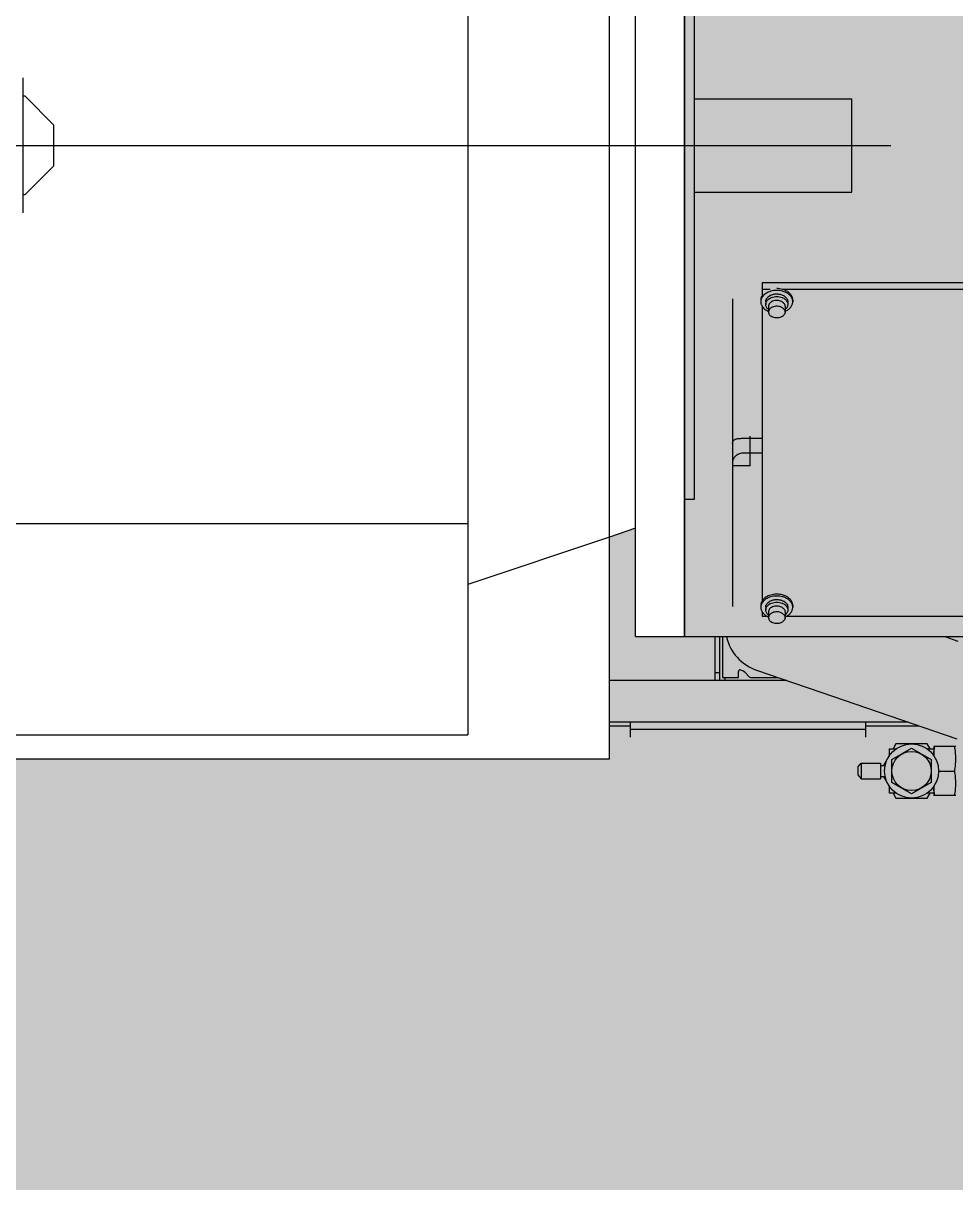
# Model space of a CAD drawing. Extents: x -18489 to 195597, y -1599 to 112111.
# Drawn here: x -14665.5 to -14605.3, y 2992.1 to 3067 of the extents above; entities that cross this region are included whole.
import ezdxf

# ---------------------------------------------------------------- set-up
doc = ezdxf.new("R2010")
doc.units = 0
doc.header["$LTSCALE"] = 100
for name, color, linetype in [('188K-SM-03-F10-MECH-EQ-Y2257103$0$0 Xref', 8, 'Continuous'), ('188K-SM-03-F10-MECH-EQ-Y2257103$0$M-EQU-FOUNDATION', 8, 'Continuous'), ('188K-SM-03-F10-MECH-EQ-Y2257103$0$Micron CUP L10 HVAC EQU$0$M-MECH-EQU', 136, 'Continuous'), ('188K-SM-03-F10-MECH-EQ-Y2257103$0$Micron CUP L10 HVAC EQU$0$M-PHASE1 AREA', 252, 'Continuous')]:
    doc.layers.add(name, color=color, linetype=linetype)

# ---------------------------------------------------------------- blocks, each defined once
blk = doc.blocks.new('188K-SM-03-F10-MECH-EQ-Y2257103$0$Micron CUP L10 HVAC EQU$0$A$C0c53ceb0')
at = {"layer": '188K-SM-03-F10-MECH-EQ-Y2257103$0$Micron CUP L10 HVAC EQU$0$M-PHASE1 AREA'}
for p, q in [((15203.21132, 21733.74672), (15203.21132, 21099.41495)), ((15209.55428, 21188.21313), (15209.55428, 21644.95074)), ((15209.55428, 21446.71393), (15311.05153, 21446.71393)), ((15311.05153, 21386.44994), (15311.05153, 21446.71393)), ((15209.55428, 21386.44994), (15311.05153, 21386.44994)), ((15576.70587, 21327.94927), (15253.19667, 21327.94927)), ((15253.19667, 21327.94927), (15253.19667, 21319.5906)), ((15258.46102, 21323.46387), (15253.19667, 21323.46387)), ((15410.70064, 21323.46387), (15266.96227, 21323.46387)), ((15234.16671, 21317.54589), (15234.16671, 21118.74732)), ((15252.40375, 21316.82547), (15252.40375, 21315.65927)), ((15255.58175, 21315.65927), (15255.58175, 21313.95481)), ((15269.84153, 21315.65927), (15269.84153, 21313.95481)), ((15273.01953, 21316.82547), (15273.01953, 21315.65927)), ((15253.19667, 21312.89414), (15253.19667, 21122.23287)), ((15257.38326, 21312.6989), (15257.38326, 21308.93116)), ((15268.04003, 21312.6989), (15268.04003, 21308.93116)), ((13611.15446, 21256.24174), (15203.21132, 21256.24174)), ((15240.51003, 21227.43211), (15253.19667, 21227.43211)), ((15245.45782, 21209.71256), (15245.45782, 21228.74251)), ((15253.19667, 21217.83191), (15240.51003, 21217.83191)), ((15245.45782, 21209.71256), (15234.16671, 21209.71256)), ((15203.21132, 21206.9758), (15056.45692, 21206.9758)), ((15056.45692, 21206.9758), (15056.45692, 21200.63248)), ((15203.21132, 21200.63248), (15056.45692, 21200.63248)), ((15056.45692, 21200.63248), (15064.38607, 21196.05459)), ((15203.21132, 21196.05459), (15064.38607, 21196.05459)), ((15064.38607, 21196.05459), (15064.38607, 21192.88348)), ((15062.80024, 21192.88348), (15056.45692, 21189.22117)), ((15203.21132, 21189.22117), (15056.45692, 21189.22117)), ((15056.45692, 21189.22117), (15056.45692, 21071.03674)), ((15203.21132, 21192.88348), (15062.80024, 21192.88348)), ((15252.40375, 21119.46774), (15252.40375, 21118.30154)), ((15273.01953, 21119.46774), (15273.01953, 21118.30154)), ((15253.19667, 21115.53641), (15253.19667, 21112.64993)), ((15253.19667, 21112.64993), (15256.23178, 21112.64993)), ((15255.58175, 21118.30154), (15255.58175, 21116.59708)), ((15257.38326, 21115.34117), (15257.38326, 21111.57343)), ((15268.04003, 21115.34117), (15268.04003, 21111.57343)), ((15269.19151, 21112.64993), (15409.49601, 21112.64993)), ((15269.84153, 21118.30154), (15269.84153, 21116.59708)), ((15203.21132, 21099.41495), (15389.45113, 21099.41495)), ((15222.67722, 21099.41495), (15222.67722, 21071.03674)), ((15225.69664, 21099.41495), (15225.69664, 21071.03674)), ((15227.7265, 21099.41495), (15227.7265, 21072.9761)), ((15371.16144, 21099.41495), (15379.61971, 21096.51497)), ((15225.69664, 21075.9194), (15222.67722, 21075.9194)), ((15238.00267, 21072.9761), (15238.00267, 21076.92496)), ((15242.2416, 21076.09911), (15244.8514, 21073.34106)), ((15249.7236, 21077.68896), (15272.79752, 21069.7779)), ((15269.12589, 21071.03674), (14938.25644, 21071.03674)), ((14938.25644, 21044.07764), (14938.25644, 21071.03674)), ((15227.7265, 21072.9761), (15238.00267, 21072.9761)), ((15229.47466, 21071.03674), (15229.47466, 21072.9761)), ((15245.69918, 21072.9761), (15263.46943, 21072.9761)), ((15272.79752, 21069.7779), (15291.82747, 21063.25334)), ((15291.82747, 21063.25334), (15378.88316, 21033.40568)), ((13551.05577, 21041.81762), (15168.21419, 21041.81762)), ((15272.79752, 21044.07764), (14938.25644, 21044.07764)), ((15056.45692, 21044.07764), (15056.45692, 21041.81762)), ((15168.21419, 21034.34421), (15168.21419, 21044.07764)), ((15272.79752, 21039.29966), (15168.21419, 21039.29966)), ((15291.82747, 21044.07764), (15272.79752, 21044.07764)), ((15291.82747, 21039.29966), (15272.79752, 21039.29966)), ((15347.75659, 21044.07764), (15291.82747, 21044.07764)), ((15320.05424, 21039.29966), (15291.82747, 21039.29966)), ((15320.05424, 21044.07764), (15320.05424, 21034.34421)), ((15320.05424, 21041.81762), (15354.34832, 21041.81762)), ((15339.63253, 21030.01905), (15337.80137, 21026.84739)), ((15359.77527, 21030.01905), (15339.63253, 21030.01905)), ((15361.60643, 21026.84739), (15359.77527, 21030.01905)), ((15334.82991, 21021.70067), (15331.62122, 21016.14304)), ((15335.43144, 21022.74254), (15334.88344, 21021.79337)), ((15335.43144, 21026.84739), (15339.73557, 21026.84739)), ((15335.43144, 21022.51905), (15335.43144, 21026.84739)), ((15337.01727, 21019.89956), (15349.7039, 21027.22419)), ((15349.7039, 21027.22419), (15362.39054, 21019.89956)), ((15359.67223, 21026.84739), (15363.97637, 21026.84739)), ((15363.97637, 21028.43995), (15363.97637, 21022.51905)), ((15378.24703, 21028.44008), (15363.97817, 21028.44008)), ((15314.94252, 21014.95367), (15317.07201, 21017.72887)), ((15314.94252, 21014.95367), (15314.94252, 21010.19618)), ((15317.07201, 21017.72887), (15329.75864, 21017.72887)), ((15317.07201, 21017.72887), (15317.07201, 21007.42098)), ((15329.75864, 21017.72887), (15329.75864, 21007.42098)), ((15329.75864, 21016.14304), (15332.64688, 21016.14304)), ((15337.01727, 21005.2503), (15337.01727, 21019.89956)), ((15362.39054, 21019.89956), (15362.39054, 21005.2503)), ((15314.94252, 21010.19618), (15317.07201, 21007.42098)), ((15317.07201, 21007.42098), (15329.75864, 21007.42098)), ((15329.75864, 21009.00681), (15332.64688, 21009.00681)), ((15331.62122, 21009.00681), (15334.82991, 21003.44919)), ((15367.16071, 21012.57493), (15377.58935, 21012.57493)), ((15334.88344, 21003.35648), (15335.43144, 21002.40732)), ((15335.43144, 20998.30246), (15335.43144, 21002.63081)), ((15349.7039, 20997.92566), (15337.01727, 21005.2503)), ((15362.39054, 21005.2503), (15349.7039, 20997.92566)), ((15363.97637, 21002.63081), (15363.97637, 20996.7099)), ((15339.73557, 20998.30246), (15335.43144, 20998.30246)), ((15337.80137, 20998.30246), (15339.63253, 20995.1308)), ((15339.63253, 20995.1308), (15359.77527, 20995.1308)), ((15363.97637, 20998.30246), (15359.67223, 20998.30246)), ((15359.77527, 20995.1308), (15361.60643, 20998.30246)), ((15378.24703, 20996.70977), (15363.97817, 20996.70977))]:
    blk.add_line(p, q, dxfattribs=at)
for radius in [17.45681, 12.68664]:
    blk.add_circle((15349.7039, 21012.57493), radius, dxfattribs=at)
for centre, radius, start, end in [((15261.08732, 21312.6418), 5.95503, 129.85648557, 130.82914541), ((15263.86121, 21313.71598), 6.74451, 54.75559581, 57.51841507), ((15264.13526, 21312.39891), 6.26999, 49.05077627, 54.75808495), ((15264.44064, 21312.76138), 5.79609, 46.61061648, 48.98246144), ((15264.59371, 21312.92483), 5.57216, 45.28323656, 46.59988951), ((15261.01178, 21115.37207), 5.83906, 129.84087528, 132.67667152), ((15261.15553, 21115.20233), 6.06149, 128.88863997, 129.85627154), ((15263.86121, 21116.35825), 6.74451, 54.75559581, 57.51841507), ((15264.56589, 21115.53818), 5.61228, 45.62720293, 46.99342996), ((15264.63083, 21115.60495), 5.51914, 45.28058993, 45.62435176), ((15261.90594, 21122.65897), 11.52164, 244.94886496, 246.84234799), ((15261.16254, 21117.99975), 6.07203, 229.73276545, 231.30097776), ((15263.52846, 21122.63237), 11.4928, 293.15886909, 296.19032044), ((15264.41137, 21117.82012), 5.8377, 308.53895861, 313.62857334), ((15259.44309, 21106.03747), 29.96843, 192.78620644, 251.07535558), ((15238.91611, 21076.92496), 0.91344, 79.30580788, 180), ((15238.00267, 21072.08803), 5.83585, 43.418, 79.30580788), ((15245.69918, 21074.14327), 1.16717, 223.418, 270)]:
    blk.add_arc(centre, radius, start, end, dxfattribs=at)
for points, knots in [([(15257.94285, 21322.12112), (15257.42195, 21321.9289), (15256.42998, 21321.48493), (15255.09666, 21320.62658), (15253.99088, 21319.61496), (15253.41232, 21318.83393), (15253.17754, 21318.42995)], [0, 0, 0, 0, 0.271324072, 0.528954938, 0.771670897, 1, 1, 1, 1]), ([(15262.71164, 21322.94805), (15262.29914, 21322.94805), (15260.68237, 21322.8796), (15259.07374, 21322.53843), (15257.94285, 21322.12112)], [0, 0, 0, 0, 0.254957247, 1, 1, 1, 1]), ([(15267.48043, 21323.28732), (15267.10958, 21323.42417), (15265.56516, 21323.91109), (15263.93441, 21324.11425), (15262.71164, 21324.11425)], [0, 0, 0, 0, 0.244303598, 1, 1, 1, 1]), ([(15267.48043, 21322.12112), (15267.10958, 21322.25797), (15265.56516, 21322.74489), (15263.93441, 21322.94805), (15262.71164, 21322.94805)], [0, 0, 0, 0, 0.244303598, 1, 1, 1, 1]), ([(15273.01953, 21316.82547), (15273.01953, 21317.15696), (15272.95428, 21317.82764), (15272.664, 21318.80884), (15272.18794, 21319.75079), (15271.53656, 21320.63557), (15270.7228, 21321.4478), (15269.41659, 21322.4345), (15268.27931, 21322.99253), (15267.48043, 21323.28732)], [0, 0, 0, 0, 0.109955226, 0.22189253, 0.337552064, 0.458254815, 0.584817439, 0.717546671, 1, 1, 1, 1]), ([(15273.01953, 21315.65927), (15273.01953, 21315.99076), (15272.95428, 21316.66144), (15272.664, 21317.64263), (15272.18794, 21318.58458), (15271.53656, 21319.46936), (15270.7228, 21320.28159), (15269.41659, 21321.26829), (15268.27931, 21321.82633), (15267.48043, 21322.12112)], [0, 0, 0, 0, 0.109955226, 0.22189253, 0.337552064, 0.458254815, 0.584817439, 0.717546671, 1, 1, 1, 1]), ([(15253.17754, 21319.59616), (15253.05209, 21319.38031), (15252.8293, 21318.93863), (15252.58471, 21318.24607), (15252.4368, 21317.53943), (15252.40375, 21317.0625), (15252.40375, 21316.82547)], [0, 0, 0, 0, 0.257512723, 0.508724866, 0.755506666, 1, 1, 1, 1]), ([(15253.17754, 21318.42995), (15253.05209, 21318.2141), (15252.8293, 21317.77242), (15252.58471, 21317.07986), (15252.4368, 21316.37322), (15252.40375, 21315.8963), (15252.40375, 21315.65927)], [0, 0, 0, 0, 0.257512723, 0.508724866, 0.755506666, 1, 1, 1, 1]), ([(15252.40375, 21315.65927), (15252.40375, 21315.42223), (15252.4368, 21314.94531), (15252.58471, 21314.23867), (15252.8293, 21313.54611), (15253.05209, 21313.10443), (15253.17754, 21312.88858)], [0, 0, 0, 0, 0.244493334, 0.491275134, 0.742487277, 1, 1, 1, 1]), ([(15255.58176, 21315.65927), (15255.58174, 21316.01281), (15255.69193, 21316.73852), (15256.17177, 21317.75941), (15256.93616, 21318.67832), (15257.58748, 21319.18123), (15257.94457, 21319.40829)], [0, 0, 0, 0, 0.229878134, 0.469193344, 0.724849465, 1, 1, 1, 1]), ([(15255.58176, 21313.95481), (15255.58175, 21314.24365), (15255.6542, 21314.83177), (15255.97382, 21315.67845), (15256.49167, 21316.46978), (15256.94381, 21316.93165), (15257.19389, 21317.14775)], [0, 0, 0, 0, 0.235220713, 0.477046611, 0.730847531, 1, 1, 1, 1]), ([(15257.36613, 21310.61862), (15257.091, 21310.83905), (15256.59253, 21311.31368), (15256.01835, 21312.13875), (15255.6626, 21313.02879), (15255.58178, 21313.6502), (15255.58176, 21313.95481)], [0, 0, 0, 0, 0.27071122, 0.524907514, 0.766088143, 1, 1, 1, 1]), ([(15257.27094, 21317.21319), (15257.41298, 21317.33178), (15258.02809, 21317.79896), (15258.72299, 21318.15694), (15259.2696, 21318.36999)], [0, 0, 0, 0, 0.239780998, 1, 1, 1, 1]), ([(15266.47938, 21315.36309), (15266.09339, 21315.63603), (15265.21055, 21316.0873), (15263.74399, 21316.44948), (15262.19307, 21316.50229), (15260.68489, 21316.24119), (15259.53865, 21315.76732), (15258.76272, 21315.24871), (15258.27663, 21314.81175), (15257.8855, 21314.32784), (15257.59844, 21313.8067), (15257.42281, 21313.25975), (15257.38328, 21312.88418), (15257.38327, 21312.6989)], [0, 0, 0, 0, 0.127053078, 0.263099053, 0.403097074, 0.541096162, 0.67159514, 0.73291269, 0.791219579, 0.846585546, 0.899365164, 0.950204551, 1, 1, 1, 1]), ([(15257.94457, 21319.40829), (15258.14553, 21319.53606), (15259.01054, 21320.02516), (15259.96737, 21320.34417), (15260.70614, 21320.4973)], [0, 0, 0, 0, 0.239908505, 1, 1, 1, 1]), ([(15259.2696, 21318.36999), (15259.80832, 21318.57996), (15260.94903, 21318.89453), (15262.72244, 21319.04908), (15264.49518, 21318.89077), (15265.63476, 21318.57376), (15266.17266, 21318.36257)], [0, 0, 0, 0, 0.246137616, 0.500095833, 0.754005293, 1, 1, 1, 1]), ([(15260.70614, 21320.4973), (15261.02723, 21320.56385), (15262.32835, 21320.76417), (15263.66955, 21320.70555), (15264.63834, 21320.51329)], [0, 0, 0, 0, 0.249250523, 1, 1, 1, 1]), ([(15264.63834, 21320.51329), (15264.89884, 21320.4616), (15265.89088, 21320.22143), (15266.84615, 21319.81107), (15267.48321, 21319.40541)], [0, 0, 0, 0, 0.260157378, 1, 1, 1, 1]), ([(15266.17266, 21318.36257), (15266.31607, 21318.30627), (15266.86637, 21318.0725), (15267.39087, 21317.77599), (15267.75324, 21317.51976)], [0, 0, 0, 0, 0.257701899, 1, 1, 1, 1]), ([(15266.47938, 21315.36309), (15266.71745, 21315.19475), (15267.15033, 21314.82703), (15267.65404, 21314.17108), (15267.96824, 21313.45259), (15268.04004, 21312.94628), (15268.04002, 21312.6989)], [0, 0, 0, 0, 0.273135441, 0.528102832, 0.768261134, 1, 1, 1, 1]), ([(15267.75324, 21319.22421), (15268.0718, 21318.99895), (15268.65104, 21318.50691), (15269.32503, 21317.62917), (15269.74548, 21316.66777), (15269.84151, 21315.99028), (15269.84152, 21315.65927)], [0, 0, 0, 0, 0.273138985, 0.528101816, 0.76826059, 1, 1, 1, 1]), ([(15268.04837, 21309.42341), (15268.77422, 21309.73399), (15269.80228, 21310.30118), (15270.9741, 21311.2679), (15271.70141, 21312.05216), (15272.28162, 21312.89742), (15272.70449, 21313.79049), (15272.96178, 21314.7162), (15273.01953, 21315.34706), (15273.01953, 21315.65927)], [0, 0, 0, 0, 0.280801595, 0.412884769, 0.539134721, 0.659942893, 0.776135559, 0.888958728, 1, 1, 1, 1]), ([(15269.84152, 21313.95481), (15269.84154, 21313.64941), (15269.76024, 21313.02633), (15269.40268, 21312.1341), (15268.82559, 21311.30749), (15268.32487, 21310.83225), (15268.04853, 21310.61169)], [0, 0, 0, 0, 0.233858872, 0.475016731, 0.729262571, 1, 1, 1, 1]), ([(15268.51429, 21316.88437), (15268.72241, 21316.67828), (15269.09717, 21316.24298), (15269.52203, 21315.51462), (15269.78271, 21314.74565), (15269.84151, 21314.21583), (15269.84152, 21313.95481)], [0, 0, 0, 0, 0.266460067, 0.519561979, 0.762529675, 1, 1, 1, 1]), ([(15253.17754, 21312.88858), (15253.39059, 21312.522), (15253.90607, 21311.81097), (15254.87953, 21310.87344), (15256.04762, 21310.05835), (15256.91749, 21309.61913), (15257.37491, 21309.42341)], [0, 0, 0, 0, 0.230036648, 0.473173706, 0.730068369, 1, 1, 1, 1]), ([(15257.38327, 21308.93116), (15257.38325, 21308.68378), (15257.45505, 21308.17747), (15257.76925, 21307.45898), (15258.27296, 21306.80303), (15258.70584, 21306.43531), (15258.9439, 21306.26697)], [0, 0, 0, 0, 0.231738866, 0.471897168, 0.72686456, 1, 1, 1, 1]), ([(15266.47938, 21311.59535), (15266.09339, 21311.86829), (15265.21055, 21312.31956), (15263.74399, 21312.68175), (15262.19307, 21312.73455), (15260.68489, 21312.47345), (15259.53865, 21311.99958), (15258.76272, 21311.48097), (15258.27663, 21311.04401), (15257.8855, 21310.5601), (15257.59844, 21310.03896), (15257.42281, 21309.49201), (15257.38328, 21309.11644), (15257.38327, 21308.93116)], [0, 0, 0, 0, 0.127053078, 0.263099053, 0.403097074, 0.541096163, 0.67159514, 0.73291269, 0.79121958, 0.846585546, 0.899365164, 0.950204551, 1, 1, 1, 1]), ([(15268.04002, 21308.93116), (15268.04001, 21308.74588), (15268.00048, 21308.37031), (15267.82485, 21307.82336), (15267.53778, 21307.30222), (15267.14665, 21306.81832), (15266.66057, 21306.38135), (15265.88464, 21305.86274), (15264.7384, 21305.38887), (15263.23022, 21305.12777), (15261.67929, 21305.18058), (15260.21273, 21305.54276), (15259.3299, 21305.99403), (15258.9439, 21306.26697)], [0, 0, 0, 0, 0.049795449, 0.100634836, 0.153414454, 0.208780421, 0.26708731, 0.32840486, 0.458903838, 0.596902926, 0.736900947, 0.872946922, 1, 1, 1, 1]), ([(15266.47938, 21311.59535), (15266.71745, 21311.42702), (15267.15033, 21311.0593), (15267.65404, 21310.40334), (15267.96824, 21309.68485), (15268.04004, 21309.17854), (15268.04002, 21308.93116)], [0, 0, 0, 0, 0.27313544, 0.528102832, 0.768261134, 1, 1, 1, 1]), ([(15234.16671, 21223.93133), (15234.16671, 21224.55498), (15234.45245, 21225.8389), (15236.10126, 21227.01136), (15238.18588, 21227.38005), (15239.69393, 21227.43211), (15240.51003, 21227.43211)], [0, 0, 0, 0, 0.229342625, 0.445157999, 0.699884487, 1, 1, 1, 1]), ([(15240.51003, 21217.83191), (15239.67264, 21217.83191), (15237.99941, 21217.40673), (15236.01622, 21215.95683), (15234.6622, 21214.25718), (15234.16671, 21212.94484), (15234.16671, 21212.36188)], [0, 0, 0, 0, 0.279195384, 0.553787584, 0.805634837, 1, 1, 1, 1]), ([(15262.71164, 21126.75652), (15262.29914, 21126.75652), (15260.68237, 21126.68808), (15259.07374, 21126.3469), (15257.94285, 21125.92959)], [0, 0, 0, 0, 0.254957247, 1, 1, 1, 1]), ([(15267.48043, 21125.92959), (15267.10958, 21126.06644), (15265.56516, 21126.55336), (15263.93441, 21126.75652), (15262.71164, 21126.75652)], [0, 0, 0, 0, 0.244303598, 1, 1, 1, 1]), ([(15253.17754, 21122.23843), (15253.05209, 21122.02258), (15252.8293, 21121.5809), (15252.58471, 21120.88834), (15252.4368, 21120.1817), (15252.40375, 21119.70477), (15252.40375, 21119.46774)], [0, 0, 0, 0, 0.257512723, 0.508724866, 0.755506666, 1, 1, 1, 1]), ([(15253.17754, 21121.07222), (15253.05209, 21120.85637), (15252.8293, 21120.41469), (15252.58471, 21119.72213), (15252.4368, 21119.01549), (15252.40375, 21118.53857), (15252.40375, 21118.30154)], [0, 0, 0, 0, 0.257512723, 0.508724866, 0.755506666, 1, 1, 1, 1]), ([(15257.94285, 21125.92959), (15257.42195, 21125.73738), (15256.42998, 21125.2934), (15255.09666, 21124.43505), (15253.99088, 21123.42343), (15253.41232, 21122.6424), (15253.17754, 21122.23843)], [0, 0, 0, 0, 0.271324072, 0.528954938, 0.771670897, 1, 1, 1, 1]), ([(15257.94285, 21124.76339), (15257.42195, 21124.57117), (15256.42998, 21124.1272), (15255.09666, 21123.26885), (15253.99088, 21122.25723), (15253.41232, 21121.4762), (15253.17754, 21121.07222)], [0, 0, 0, 0, 0.271324072, 0.528954938, 0.771670897, 1, 1, 1, 1]), ([(15255.58176, 21118.30154), (15255.58174, 21118.65508), (15255.69193, 21119.38079), (15256.17177, 21120.40168), (15256.93616, 21121.32059), (15257.58748, 21121.8235), (15257.94457, 21122.05056)], [0, 0, 0, 0, 0.229878134, 0.469193344, 0.724849465, 1, 1, 1, 1]), ([(15255.58176, 21116.59708), (15255.58175, 21116.87253), (15255.64746, 21117.43252), (15255.93794, 21118.24196), (15256.40999, 21119.00352), (15256.82419, 21119.45323), (15257.05371, 21119.6649)], [0, 0, 0, 0, 0.236311373, 0.47868463, 0.732142065, 1, 1, 1, 1]), ([(15257.35007, 21119.9204), (15257.48807, 21120.03171), (15258.08232, 21120.46995), (15258.74739, 21120.80872), (15259.2696, 21121.01226)], [0, 0, 0, 0, 0.240318239, 1, 1, 1, 1]), ([(15266.47938, 21118.00536), (15266.09339, 21118.2783), (15265.21055, 21118.72957), (15263.74399, 21119.09175), (15262.19307, 21119.14456), (15260.68489, 21118.88346), (15259.53865, 21118.40959), (15258.76272, 21117.89098), (15258.27663, 21117.45402), (15257.8855, 21116.97011), (15257.59844, 21116.44897), (15257.42281, 21115.90202), (15257.38328, 21115.52645), (15257.38327, 21115.34117)], [0, 0, 0, 0, 0.127053078, 0.263099053, 0.403097074, 0.541096162, 0.67159514, 0.73291269, 0.791219579, 0.846585546, 0.899365164, 0.950204551, 1, 1, 1, 1]), ([(15262.71164, 21125.59032), (15262.29914, 21125.59032), (15260.68237, 21125.52187), (15259.07374, 21125.1807), (15257.94285, 21124.76339)], [0, 0, 0, 0, 0.254957247, 1, 1, 1, 1]), ([(15257.94457, 21122.05056), (15258.166, 21122.19134), (15259.12461, 21122.72677), (15260.19254, 21123.05574), (15261.01439, 21123.1982)], [0, 0, 0, 0, 0.23929935, 1, 1, 1, 1]), ([(15259.2696, 21121.01226), (15259.80832, 21121.22223), (15260.94903, 21121.5368), (15262.72244, 21121.69135), (15264.49518, 21121.53304), (15265.63476, 21121.21603), (15266.17266, 21121.00484)], [0, 0, 0, 0, 0.246137616, 0.500095833, 0.754005293, 1, 1, 1, 1]), ([(15261.01439, 21123.1982), (15261.34522, 21123.25554), (15262.67645, 21123.4156), (15264.04099, 21123.30818), (15265.01718, 21123.07226)], [0, 0, 0, 0, 0.250558288, 1, 1, 1, 1]), ([(15267.48043, 21124.76339), (15267.10958, 21124.90024), (15265.56516, 21125.38716), (15263.93441, 21125.59032), (15262.71164, 21125.59032)], [0, 0, 0, 0, 0.244303598, 1, 1, 1, 1]), ([(15265.01718, 21123.07226), (15265.24218, 21123.01789), (15266.10112, 21122.77625), (15266.92577, 21122.40264), (15267.48321, 21122.04768)], [0, 0, 0, 0, 0.259403393, 1, 1, 1, 1]), ([(15266.17266, 21121.00484), (15266.31607, 21120.94854), (15266.86637, 21120.71477), (15267.39087, 21120.41826), (15267.75324, 21120.16203)], [0, 0, 0, 0, 0.257701899, 1, 1, 1, 1]), ([(15273.01953, 21119.46774), (15273.01953, 21119.79923), (15272.95428, 21120.46991), (15272.664, 21121.45111), (15272.18794, 21122.39306), (15271.53656, 21123.27784), (15270.7228, 21124.09007), (15269.41659, 21125.07677), (15268.27931, 21125.6348), (15267.48043, 21125.92959)], [0, 0, 0, 0, 0.109955226, 0.22189253, 0.337552064, 0.458254815, 0.584817439, 0.717546671, 1, 1, 1, 1]), ([(15273.01953, 21118.30154), (15273.01953, 21118.63303), (15272.95428, 21119.30371), (15272.664, 21120.2849), (15272.18794, 21121.22685), (15271.53656, 21122.11163), (15270.7228, 21122.92386), (15269.41659, 21123.91056), (15268.27931, 21124.4686), (15267.48043, 21124.76339)], [0, 0, 0, 0, 0.109955226, 0.22189253, 0.337552064, 0.458254815, 0.584817439, 0.717546671, 1, 1, 1, 1]), ([(15267.75324, 21121.86648), (15268.0718, 21121.64122), (15268.65104, 21121.14918), (15269.32503, 21120.27144), (15269.74548, 21119.31004), (15269.84151, 21118.63255), (15269.84152, 21118.30154)], [0, 0, 0, 0, 0.273138985, 0.528101816, 0.76826059, 1, 1, 1, 1]), ([(15267.75324, 21120.16203), (15267.81036, 21120.12163), (15268.03241, 21119.9592), (15268.24392, 21119.78224), (15268.39393, 21119.6423)], [0, 0, 0, 0, 0.254324237, 1, 1, 1, 1]), ([(15268.51429, 21119.52664), (15268.72241, 21119.32055), (15269.09717, 21118.88525), (15269.52203, 21118.15689), (15269.78271, 21117.38792), (15269.84151, 21116.8581), (15269.84152, 21116.59708)], [0, 0, 0, 0, 0.266460067, 0.519561979, 0.762529675, 1, 1, 1, 1]), ([(15252.40375, 21118.30154), (15252.40375, 21118.0645), (15252.4368, 21117.58758), (15252.58471, 21116.88094), (15252.8293, 21116.18838), (15253.05209, 21115.7467), (15253.17754, 21115.53085)], [0, 0, 0, 0, 0.244493334, 0.491275134, 0.742487277, 1, 1, 1, 1]), ([(15253.17754, 21115.53085), (15253.37693, 21115.18777), (15253.85378, 21114.52101), (15254.74678, 21113.63236), (15255.81416, 21112.84874), (15256.60912, 21112.41668), (15257.02737, 21112.22117)], [0, 0, 0, 0, 0.231166026, 0.474613239, 0.731045203, 1, 1, 1, 1]), ([(15257.23786, 21113.36656), (15256.98133, 21113.58389), (15256.5173, 21114.04924), (15255.98512, 21114.8495), (15255.65632, 21115.70744), (15255.58178, 21116.30416), (15255.58176, 21116.59708)], [0, 0, 0, 0, 0.269589268, 0.523473206, 0.765125106, 1, 1, 1, 1]), ([(15257.38327, 21111.57343), (15257.38325, 21111.32605), (15257.45505, 21110.81974), (15257.76925, 21110.10125), (15258.27296, 21109.4453), (15258.70584, 21109.07758), (15258.9439, 21108.90924)], [0, 0, 0, 0, 0.231738866, 0.471897168, 0.72686456, 1, 1, 1, 1]), ([(15266.47938, 21114.23762), (15266.09339, 21114.51056), (15265.21055, 21114.96183), (15263.74399, 21115.32402), (15262.19307, 21115.37682), (15260.68489, 21115.11573), (15259.53865, 21114.64185), (15258.76272, 21114.12324), (15258.27663, 21113.68628), (15257.8855, 21113.20237), (15257.59844, 21112.68123), (15257.42281, 21112.13428), (15257.38328, 21111.75871), (15257.38327, 21111.57343)], [0, 0, 0, 0, 0.127053078, 0.263099053, 0.403097074, 0.541096163, 0.67159514, 0.73291269, 0.79121958, 0.846585546, 0.899365164, 0.950204551, 1, 1, 1, 1]), ([(15268.04002, 21111.57343), (15268.04001, 21111.38815), (15268.00048, 21111.01258), (15267.82485, 21110.46563), (15267.53778, 21109.94449), (15267.14665, 21109.46059), (15266.66057, 21109.02362), (15265.88464, 21108.50501), (15264.7384, 21108.03114), (15263.23022, 21107.77004), (15261.67929, 21107.82285), (15260.21273, 21108.18503), (15259.3299, 21108.6363), (15258.9439, 21108.90924)], [0, 0, 0, 0, 0.049795449, 0.100634836, 0.153414454, 0.208780421, 0.26708731, 0.32840486, 0.458903838, 0.596902926, 0.736900947, 0.872946922, 1, 1, 1, 1]), ([(15266.47938, 21118.00536), (15266.71745, 21117.83702), (15267.15033, 21117.4693), (15267.65404, 21116.81335), (15267.96824, 21116.09486), (15268.04004, 21115.58855), (15268.04002, 21115.34117)], [0, 0, 0, 0, 0.273135441, 0.528102832, 0.768261134, 1, 1, 1, 1]), ([(15266.47938, 21114.23762), (15266.71745, 21114.06929), (15267.15033, 21113.70157), (15267.65404, 21113.04561), (15267.96824, 21112.32712), (15268.04004, 21111.82081), (15268.04002, 21111.57343)], [0, 0, 0, 0, 0.27313544, 0.528102832, 0.768261134, 1, 1, 1, 1]), ([(15269.84152, 21116.59708), (15269.84154, 21116.3285), (15269.77915, 21115.78289), (15269.50305, 21114.99266), (15269.05375, 21114.24676), (15268.6585, 21113.80374), (15268.43927, 21113.59463)], [0, 0, 0, 0, 0.236865489, 0.479520859, 0.732808027, 1, 1, 1, 1]), ([(15268.60086, 21112.3195), (15269.25384, 21112.64094), (15270.17404, 21113.2107), (15271.21483, 21114.15051), (15271.85871, 21114.90308), (15272.3707, 21115.7062), (15272.74286, 21116.54875), (15272.96887, 21117.41805), (15273.01953, 21118.00882), (15273.01953, 21118.30154)], [0, 0, 0, 0, 0.278914809, 0.410341784, 0.53631175, 0.65727955, 0.774063787, 0.887825769, 1, 1, 1, 1]), ([(15364.02089, 21022.45947), (15364.08624, 21023.96083), (15364.27358, 21025.96013), (15364.55913, 21027.94418), (15364.63585, 21028.44008)], [0, 0, 0, 0, 0.749674905, 1, 1, 1, 1]), ([(15378.24703, 21020.50751), (15378.24703, 21021.83403), (15378.12505, 21024.49044), (15377.79249, 21027.12696), (15377.58935, 21028.44008)], [0, 0, 0, 0, 0.499583072, 1, 1, 1, 1]), ([(15377.58935, 21012.57493), (15377.79249, 21013.88805), (15378.12505, 21016.52457), (15378.24703, 21019.18098), (15378.24703, 21020.50751)], [0, 0, 0, 0, 0.500416937, 1, 1, 1, 1]), ([(15378.24703, 21004.64235), (15378.24703, 21005.96888), (15378.12505, 21008.62528), (15377.79249, 21011.26181), (15377.58935, 21012.57493)], [0, 0, 0, 0, 0.499583072, 1, 1, 1, 1]), ([(15364.63585, 20996.70977), (15364.55913, 20997.20567), (15364.27358, 20999.18972), (15364.08624, 21001.18902), (15364.02089, 21002.69038)], [0, 0, 0, 0, 0.250325094, 1, 1, 1, 1]), ([(15377.58935, 20996.70977), (15377.79249, 20998.0229), (15378.12505, 21000.65942), (15378.24703, 21003.31583), (15378.24703, 21004.64235)], [0, 0, 0, 0, 0.500416937, 1, 1, 1, 1])]:
    blk.add_open_spline(points, degree=3, knots=knots, dxfattribs=at)
blk.add_wipeout([(15154.74577, 21020.48894), (14638.37854, 21020.48894), (14638.37854, 20759.76789), (14232.38955, 20759.76789), (14232.38955, 21020.48894), (13716.02232, 21020.48894), (13716.02232, 21812.67494), (13924.21636, 21812.67494), (14070.62832, 21889.17848), (14232.38955, 21889.17848), (14232.38955, 22073.39598), (14638.37854, 22073.39598), (14638.37854, 21889.17848), (14778.91507, 21889.17848), (14800.13977, 21889.17848), (14946.55173, 21812.67494), (15154.74577, 21812.67494), (15154.74577, 21669.47408), (15171.49282, 21663.8577), (15171.49282, 21733.76083), (15203.21071, 21733.76083), (15203.21071, 21099.40304), (15171.49282, 21099.40304), (15171.49282, 21169.30617), (15154.74577, 21163.68979)]).dxf.layer = '188K-SM-03-F10-MECH-EQ-Y2257103$0$Micron CUP L10 HVAC EQU$0$M-PHASE1 AREA'
for p, q in [((15154.74577, 21020.48894), (15154.74577, 21812.67494)), ((15063.39825, 21797.19661), (15063.39825, 21035.96727)), ((15171.49282, 21099.40304), (15171.49282, 21733.76083)), ((15203.21071, 21099.40304), (15203.21071, 21733.76083)), ((14776.35135, 21372.96984), (14776.35135, 21460.19403)), ((13690.64801, 21416.58194), (15336.42584, 21416.58194)), ((14776.35135, 21384.86405), (14777.59513, 21384.86405)), ((15203.21071, 21188.21313), (15209.55428, 21188.21313)), ((13807.36984, 21172.35419), (15063.39825, 21172.35419)), ((15171.49282, 21169.30617), (15154.74577, 21163.68979)), ((15154.74577, 21163.68979), (15063.39825, 21133.05496)), ((15171.49282, 21099.40304), (15203.21071, 21099.40304)), ((13807.36984, 21035.96727), (15063.39825, 21035.96727)), ((13716.02232, 21020.48894), (15154.74577, 21020.48894))]:
    blk.add_line(p, q, dxfattribs=at)
at = {"layer": '188K-SM-03-F10-MECH-EQ-Y2257103$0$Micron CUP L10 HVAC EQU$0$M-PHASE1 AREA', "flags": 128}
blk.add_lwpolyline([(14777.59513, 21384.86405), (14796.17503, 21403.44396), (14796.17503, 21429.71992), (14777.59513, 21448.29982), (14776.35135, 21448.29982)], dxfattribs=at)
blk = doc.blocks.new('188K-SM-03-F10-MECH-EQ-Y2257103$0$Micron CUP L10 HVAC EQU')
at = {"layer": '188K-SM-03-F10-MECH-EQ-Y2257103$0$Micron CUP L10 HVAC EQU$0$M-MECH-EQU'}
blk.add_blockref('188K-SM-03-F10-MECH-EQ-Y2257103$0$Micron CUP L10 HVAC EQU$0$A$C0c53ceb0', (-206166.7, 2082.18), dxfattribs=at)
blk = doc.blocks.new('188K-SM-03-F10-MECH-EQ-Y2257103')
at = {"layer": '188K-SM-03-F10-MECH-EQ-Y2257103$0$M-EQU-FOUNDATION'}
h = blk.add_hatch(dxfattribs=at)
h.set_pattern_fill('AR-CONC', color=256, scale=0.1)
h.set_pattern_definition([(50, (4473.521, 709.199), (18.218467, -1.593909), [1.905, -20.955]), (355, (4473.521, 709.2), (-3.524342, 19.105685), [1.524, -16.764058]), (100.45144, (4475.04, 709.066), (14.694125, 17.511775), [1.619001, -17.809024]), (46.1842, (4473.521, 714.28), (27.107904, -4.204233), [2.8575, -31.4325]), (96.63556, (4475.78, 713.93), (23.740413, 24.742612), [2.428502, -26.71356]), (351.18415, (4473.52, 714.28), (23.740413, 24.742612), [2.285997, -25.145973]), (21, (4476.061, 713.009), (15.161439, -10.22652), [1.905, -20.955]), (326, (4476.061, 713.01), (6.180203, 18.418797), [1.524, -16.764]), (71.45144, (4477.325, 712.157), (21.341642, 8.192277), [1.619001, -17.808994]), (37.5, (4473.5214, 709.199), (0.3088603, 8.4555039), [0, -16.5608, 0, -17.018, 0, -16.8275]), (7.5, (4473.521, 709.199), (6.6819663, 10.0180575), [0, -9.7028, 0, -16.1798, 0, -6.4135]), (327.5, (4467.857, 709.199), (13.5590595, -0.5728744), [0, -6.35, 0, -19.812, 0, -26.289]), (317.5, (4465.317, 709.199), (14.812918, 2.542649), [0, -8.255, 0, -13.1572, 0, -18.669])])
h.paths.add_polyline_path([(-14928.149, 5602.459), (-14278.149, 5602.459), (-14278.149, 1902.459), (-14928.149, 1902.459)], flags=16)
h.paths.add_polyline_path([(-14933.149, 5607.459), (-14273.149, 5607.459), (-14273.149, 1897.459), (-14933.149, 1897.459)])
h = blk.add_hatch(dxfattribs=at)
h.set_pattern_fill('AR-CONC', color=256, scale=0.3)
h.set_pattern_definition([(50, (4473.52, 709.2), (54.6554, -4.78173), [5.715, -62.865]), (355, (4473.52, 709.2), (-10.57303, 57.31705), [4.572, -50.29218]), (100.45144, (4478.076, 708.8), (44.08237, 52.53533), [4.857, -53.42707]), (46.1842, (4473.52, 724.44), (81.32371, -12.6127), [8.5725, -94.2975]), (96.63556, (4480.3, 723.39), (71.22124, 74.22784), [7.2855, -80.14068]), (351.18415, (4473.52, 724.44), (71.22124, 74.22784), [6.858, -75.43792]), (21, (4481.14, 720.63), (45.48432, -30.67956), [5.715, -62.865]), (326, (4481.14, 720.63), (18.54061, 55.25639), [4.572, -50.292]), (71.45144, (4484.93, 718.07), (64.02493, 24.57683), [4.857, -53.42698]), (37.5, (4473.521, 709.2), (0.926581, 25.366512), [0, -49.6824, 0, -51.054, 0, -50.4825]), (7.5, (4473.52, 709.2), (20.0459, 30.054172), [0, -29.1084, 0, -48.5394, 0, -19.2405]), (327.5, (4456.529, 709.2), (40.677179, -1.718623), [0, -19.05, 0, -59.436, 0, -78.867]), (317.5, (4448.91, 709.2), (44.438754, 7.62795), [0, -24.765, 0, -39.4716, 0, -56.007])])
h.paths.add_polyline_path([(-14918.149, 5592.459), (-14288.149, 5592.459), (-14288.149, 1912.459), (-14918.149, 1912.459)])
at = {"layer": '188K-SM-03-F10-MECH-EQ-Y2257103$0$0 Xref', "xscale": 0.1, "yscale": 0.1, "zscale": 0.1}
blk.add_blockref('188K-SM-03-F10-MECH-EQ-Y2257103$0$Micron CUP L10 HVAC EQU', (4473.521, 709.199), dxfattribs=at)

msp = doc.modelspace()

# ---------------------------------------------------------------- block references
msp.add_blockref('188K-SM-03-F10-MECH-EQ-Y2257103', (0, 0))

doc.saveas('drawing.dxf')
